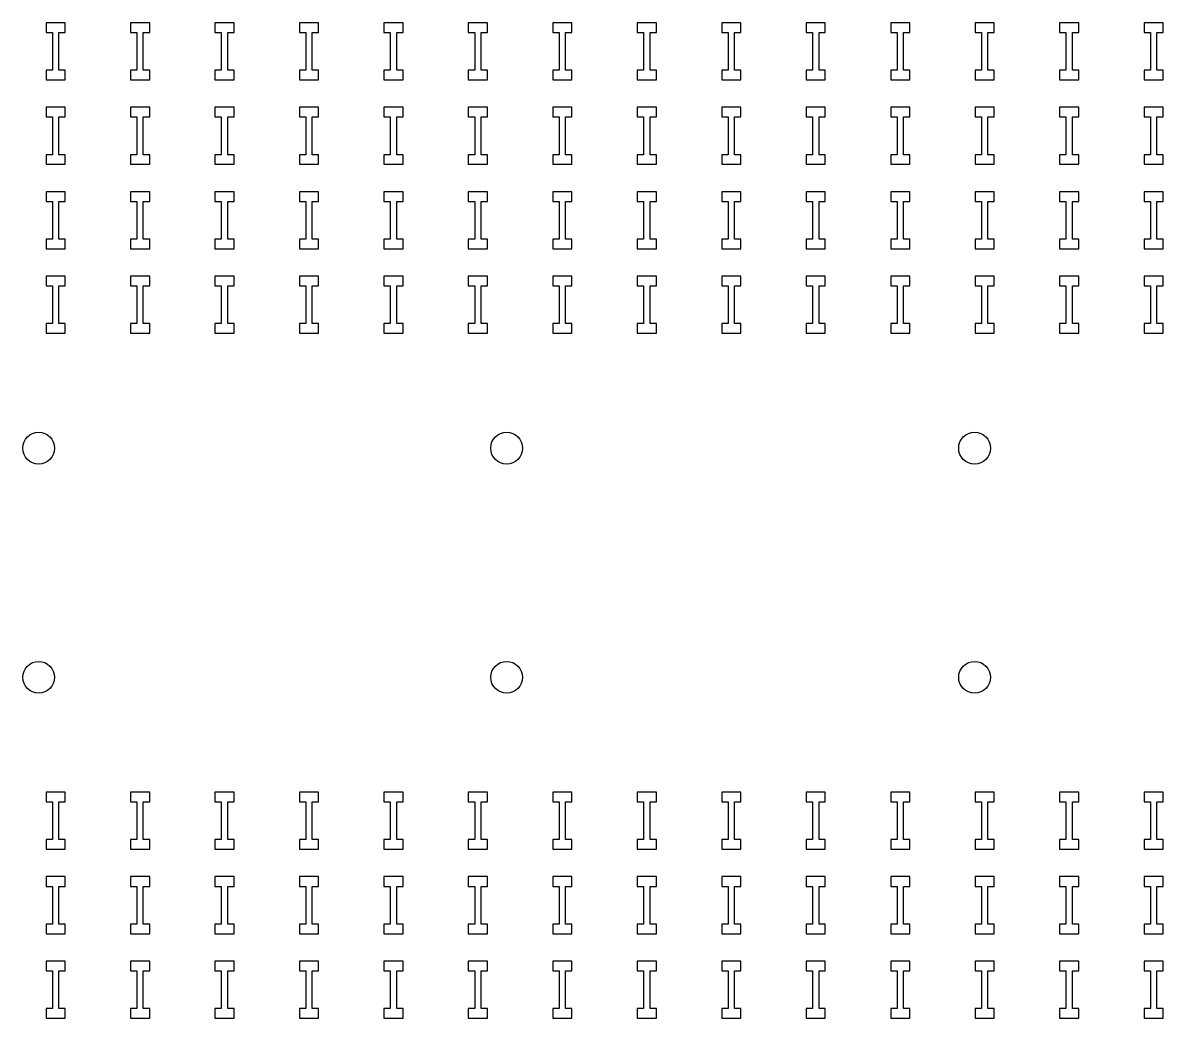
# Model space of a CAD drawing. Header units: inches. Extents: x 0 to 94.5, y 0 to 82.7.
# Drawn here: x 23.97 to 35.24, y 41.37 to 51.2 of the extents above; entities that cross this region are included whole.
import ezdxf

# ---------------------------------------------------------------- set-up
doc = ezdxf.new("R2010")
doc.units = ezdxf.units.IN

msp = doc.modelspace()

# ---------------------------------------------------------------- linework, layer by layer
for p, q in [((24.384, 51.204), (24.195, 51.204)), ((24.195, 51.204), (24.195, 51.108)), ((24.384, 51.108), (24.384, 51.204)), ((25.219, 51.204), (25.03, 51.204)), ((25.03, 51.204), (25.03, 51.108)), ((25.219, 51.108), (25.219, 51.204)), ((26.053, 51.204), (25.864, 51.204)), ((25.864, 51.204), (25.864, 51.108)), ((26.053, 51.108), (26.053, 51.204)), ((26.888, 51.204), (26.699, 51.204)), ((26.699, 51.204), (26.699, 51.108)), ((26.888, 51.108), (26.888, 51.204)), ((27.723, 51.204), (27.534, 51.204)), ((27.534, 51.204), (27.534, 51.108)), ((27.723, 51.108), (27.723, 51.204)), ((28.557, 51.204), (28.368, 51.204)), ((28.368, 51.204), (28.368, 51.108)), ((28.557, 51.108), (28.557, 51.204)), ((29.392, 51.204), (29.203, 51.204)), ((29.203, 51.204), (29.203, 51.108)), ((29.392, 51.108), (29.392, 51.204)), ((30.227, 51.204), (30.038, 51.204)), ((30.038, 51.204), (30.038, 51.108)), ((30.227, 51.108), (30.227, 51.204)), ((31.062, 51.204), (30.873, 51.204)), ((30.873, 51.204), (30.873, 51.108)), ((31.062, 51.108), (31.062, 51.204)), ((31.896, 51.204), (31.707, 51.204)), ((31.707, 51.204), (31.707, 51.108)), ((31.896, 51.108), (31.896, 51.204)), ((32.731, 51.204), (32.542, 51.204)), ((32.542, 51.204), (32.542, 51.108)), ((32.731, 51.108), (32.731, 51.204)), ((33.566, 51.204), (33.377, 51.204)), ((33.377, 51.204), (33.377, 51.108)), ((33.566, 51.108), (33.566, 51.204)), ((34.4, 51.204), (34.211, 51.204)), ((34.211, 51.204), (34.211, 51.108)), ((34.4, 51.108), (34.4, 51.204)), ((35.235, 51.204), (35.046, 51.204)), ((35.046, 51.204), (35.046, 51.108)), ((35.235, 51.108), (35.235, 51.204)), ((24.195, 51.108), (24.257, 51.108)), ((24.257, 51.108), (24.257, 50.735)), ((24.321, 51.108), (24.384, 51.108)), ((24.321, 50.735), (24.321, 51.108)), ((25.03, 51.108), (25.092, 51.108)), ((25.092, 51.108), (25.092, 50.735)), ((25.156, 51.108), (25.219, 51.108)), ((25.156, 50.735), (25.156, 51.108)), ((25.864, 51.108), (25.927, 51.108)), ((25.927, 51.108), (25.927, 50.735)), ((25.991, 51.108), (26.053, 51.108)), ((25.991, 50.735), (25.991, 51.108)), ((26.699, 51.108), (26.762, 51.108)), ((26.762, 51.108), (26.762, 50.735)), ((26.826, 51.108), (26.888, 51.108)), ((26.826, 50.735), (26.826, 51.108)), ((27.534, 51.108), (27.596, 51.108)), ((27.596, 51.108), (27.596, 50.735)), ((27.66, 51.108), (27.723, 51.108)), ((27.66, 50.735), (27.66, 51.108)), ((28.368, 51.108), (28.431, 51.108)), ((28.431, 51.108), (28.431, 50.735)), ((28.495, 51.108), (28.557, 51.108)), ((28.495, 50.735), (28.495, 51.108)), ((29.203, 51.108), (29.266, 51.108)), ((29.266, 51.108), (29.266, 50.735)), ((29.33, 51.108), (29.392, 51.108)), ((29.33, 50.735), (29.33, 51.108)), ((30.038, 51.108), (30.1, 51.108)), ((30.1, 51.108), (30.1, 50.735)), ((30.164, 51.108), (30.227, 51.108)), ((30.164, 50.735), (30.164, 51.108)), ((30.873, 51.108), (30.935, 51.108)), ((30.935, 51.108), (30.935, 50.735)), ((30.999, 51.108), (31.062, 51.108)), ((30.999, 50.735), (30.999, 51.108)), ((31.707, 51.108), (31.77, 51.108)), ((31.77, 51.108), (31.77, 50.735)), ((31.834, 51.108), (31.896, 51.108)), ((31.834, 50.735), (31.834, 51.108)), ((32.542, 51.108), (32.605, 51.108)), ((32.605, 51.108), (32.605, 50.735)), ((32.669, 51.108), (32.731, 51.108)), ((32.669, 50.735), (32.669, 51.108)), ((33.377, 51.108), (33.439, 51.108)), ((33.439, 51.108), (33.439, 50.735)), ((33.503, 51.108), (33.566, 51.108)), ((33.503, 50.735), (33.503, 51.108)), ((34.211, 51.108), (34.274, 51.108)), ((34.274, 51.108), (34.274, 50.735)), ((34.338, 51.108), (34.4, 51.108)), ((34.338, 50.735), (34.338, 51.108)), ((35.046, 51.108), (35.109, 51.108)), ((35.109, 51.108), (35.109, 50.735)), ((35.173, 51.108), (35.235, 51.108)), ((35.173, 50.735), (35.173, 51.108)), ((24.257, 50.735), (24.195, 50.735)), ((24.195, 50.735), (24.195, 50.64)), ((24.384, 50.735), (24.321, 50.735)), ((24.384, 50.64), (24.384, 50.735)), ((25.092, 50.735), (25.03, 50.735)), ((25.03, 50.735), (25.03, 50.64)), ((25.219, 50.735), (25.156, 50.735)), ((25.219, 50.64), (25.219, 50.735)), ((25.927, 50.735), (25.864, 50.735)), ((25.864, 50.735), (25.864, 50.64)), ((26.053, 50.735), (25.991, 50.735)), ((26.053, 50.64), (26.053, 50.735)), ((26.762, 50.735), (26.699, 50.735)), ((26.699, 50.735), (26.699, 50.64)), ((26.888, 50.735), (26.826, 50.735)), ((26.888, 50.64), (26.888, 50.735)), ((27.596, 50.735), (27.534, 50.735)), ((27.534, 50.735), (27.534, 50.64)), ((27.723, 50.735), (27.66, 50.735)), ((27.723, 50.64), (27.723, 50.735)), ((28.431, 50.735), (28.368, 50.735)), ((28.368, 50.735), (28.368, 50.64)), ((28.557, 50.735), (28.495, 50.735)), ((28.557, 50.64), (28.557, 50.735)), ((29.266, 50.735), (29.203, 50.735)), ((29.203, 50.735), (29.203, 50.64)), ((29.392, 50.735), (29.33, 50.735)), ((29.392, 50.64), (29.392, 50.735)), ((30.1, 50.735), (30.038, 50.735)), ((30.038, 50.735), (30.038, 50.64)), ((30.227, 50.735), (30.164, 50.735)), ((30.227, 50.64), (30.227, 50.735)), ((30.935, 50.735), (30.873, 50.735)), ((30.873, 50.735), (30.873, 50.64)), ((31.062, 50.735), (30.999, 50.735)), ((31.062, 50.64), (31.062, 50.735)), ((31.77, 50.735), (31.707, 50.735)), ((31.707, 50.735), (31.707, 50.64)), ((31.896, 50.735), (31.834, 50.735)), ((31.896, 50.64), (31.896, 50.735)), ((32.605, 50.735), (32.542, 50.735)), ((32.542, 50.735), (32.542, 50.64)), ((32.731, 50.735), (32.669, 50.735)), ((32.731, 50.64), (32.731, 50.735)), ((33.439, 50.735), (33.377, 50.735)), ((33.377, 50.735), (33.377, 50.64)), ((33.566, 50.735), (33.503, 50.735)), ((33.566, 50.64), (33.566, 50.735)), ((34.274, 50.735), (34.211, 50.735)), ((34.211, 50.735), (34.211, 50.64)), ((34.4, 50.735), (34.338, 50.735)), ((34.4, 50.64), (34.4, 50.735)), ((35.109, 50.735), (35.046, 50.735)), ((35.046, 50.735), (35.046, 50.64)), ((35.235, 50.735), (35.173, 50.735)), ((35.235, 50.64), (35.235, 50.735)), ((24.195, 50.64), (24.384, 50.64)), ((25.03, 50.64), (25.219, 50.64)), ((25.864, 50.64), (26.053, 50.64)), ((26.699, 50.64), (26.888, 50.64)), ((27.534, 50.64), (27.723, 50.64)), ((28.368, 50.64), (28.557, 50.64)), ((29.203, 50.64), (29.392, 50.64)), ((30.038, 50.64), (30.227, 50.64)), ((30.873, 50.64), (31.062, 50.64)), ((31.707, 50.64), (31.896, 50.64)), ((32.542, 50.64), (32.731, 50.64)), ((33.377, 50.64), (33.566, 50.64)), ((34.211, 50.64), (34.4, 50.64)), ((35.046, 50.64), (35.235, 50.64)), ((24.384, 50.369), (24.195, 50.369)), ((24.195, 50.369), (24.195, 50.274)), ((24.195, 50.274), (24.257, 50.274)), ((24.257, 50.274), (24.257, 49.9)), ((24.321, 50.274), (24.384, 50.274)), ((24.321, 49.9), (24.321, 50.274)), ((24.384, 50.274), (24.384, 50.369)), ((25.219, 50.369), (25.03, 50.369)), ((25.03, 50.369), (25.03, 50.274)), ((25.03, 50.274), (25.092, 50.274)), ((25.092, 50.274), (25.092, 49.9)), ((25.156, 50.274), (25.219, 50.274)), ((25.156, 49.9), (25.156, 50.274)), ((25.219, 50.274), (25.219, 50.369)), ((26.053, 50.369), (25.864, 50.369)), ((25.864, 50.369), (25.864, 50.274)), ((25.864, 50.274), (25.927, 50.274)), ((25.927, 50.274), (25.927, 49.9)), ((25.991, 50.274), (26.053, 50.274)), ((25.991, 49.9), (25.991, 50.274)), ((26.053, 50.274), (26.053, 50.369)), ((26.888, 50.369), (26.699, 50.369)), ((26.699, 50.369), (26.699, 50.274)), ((26.699, 50.274), (26.762, 50.274)), ((26.762, 50.274), (26.762, 49.9)), ((26.826, 50.274), (26.888, 50.274)), ((26.826, 49.9), (26.826, 50.274)), ((26.888, 50.274), (26.888, 50.369)), ((27.723, 50.369), (27.534, 50.369)), ((27.534, 50.369), (27.534, 50.274)), ((27.534, 50.274), (27.596, 50.274)), ((27.596, 50.274), (27.596, 49.9)), ((27.66, 50.274), (27.723, 50.274)), ((27.66, 49.9), (27.66, 50.274)), ((27.723, 50.274), (27.723, 50.369)), ((28.557, 50.369), (28.368, 50.369)), ((28.368, 50.369), (28.368, 50.274)), ((28.368, 50.274), (28.431, 50.274)), ((28.431, 50.274), (28.431, 49.9)), ((28.495, 50.274), (28.557, 50.274)), ((28.495, 49.9), (28.495, 50.274)), ((28.557, 50.274), (28.557, 50.369)), ((29.392, 50.369), (29.203, 50.369)), ((29.203, 50.369), (29.203, 50.274)), ((29.203, 50.274), (29.266, 50.274)), ((29.266, 50.274), (29.266, 49.9)), ((29.33, 50.274), (29.392, 50.274)), ((29.33, 49.9), (29.33, 50.274)), ((29.392, 50.274), (29.392, 50.369)), ((30.227, 50.369), (30.038, 50.369)), ((30.038, 50.369), (30.038, 50.274)), ((30.038, 50.274), (30.1, 50.274)), ((30.1, 50.274), (30.1, 49.9)), ((30.164, 50.274), (30.227, 50.274)), ((30.164, 49.9), (30.164, 50.274)), ((30.227, 50.274), (30.227, 50.369)), ((31.062, 50.369), (30.873, 50.369)), ((30.873, 50.369), (30.873, 50.274)), ((30.873, 50.274), (30.935, 50.274)), ((30.935, 50.274), (30.935, 49.9)), ((30.999, 50.274), (31.062, 50.274)), ((30.999, 49.9), (30.999, 50.274)), ((31.062, 50.274), (31.062, 50.369)), ((31.896, 50.369), (31.707, 50.369)), ((31.707, 50.369), (31.707, 50.274)), ((31.707, 50.274), (31.77, 50.274)), ((31.77, 50.274), (31.77, 49.9)), ((31.834, 50.274), (31.896, 50.274)), ((31.834, 49.9), (31.834, 50.274)), ((31.896, 50.274), (31.896, 50.369)), ((32.731, 50.369), (32.542, 50.369)), ((32.542, 50.369), (32.542, 50.274)), ((32.542, 50.274), (32.605, 50.274)), ((32.605, 50.274), (32.605, 49.9)), ((32.669, 50.274), (32.731, 50.274)), ((32.669, 49.9), (32.669, 50.274)), ((32.731, 50.274), (32.731, 50.369)), ((33.566, 50.369), (33.377, 50.369)), ((33.377, 50.369), (33.377, 50.274)), ((33.377, 50.274), (33.439, 50.274)), ((33.439, 50.274), (33.439, 49.9)), ((33.503, 50.274), (33.566, 50.274)), ((33.503, 49.9), (33.503, 50.274)), ((33.566, 50.274), (33.566, 50.369)), ((34.4, 50.369), (34.211, 50.369)), ((34.211, 50.369), (34.211, 50.274)), ((34.211, 50.274), (34.274, 50.274)), ((34.274, 50.274), (34.274, 49.9)), ((34.338, 50.274), (34.4, 50.274)), ((34.338, 49.9), (34.338, 50.274)), ((34.4, 50.274), (34.4, 50.369)), ((35.235, 50.369), (35.046, 50.369)), ((35.046, 50.369), (35.046, 50.274)), ((35.046, 50.274), (35.109, 50.274)), ((35.109, 50.274), (35.109, 49.9)), ((35.173, 50.274), (35.235, 50.274)), ((35.173, 49.9), (35.173, 50.274)), ((35.235, 50.274), (35.235, 50.369)), ((24.257, 49.9), (24.195, 49.9)), ((24.195, 49.9), (24.195, 49.805)), ((24.384, 49.9), (24.321, 49.9)), ((24.384, 49.805), (24.384, 49.9)), ((25.092, 49.9), (25.03, 49.9)), ((25.03, 49.9), (25.03, 49.805)), ((25.219, 49.9), (25.156, 49.9)), ((25.219, 49.805), (25.219, 49.9)), ((25.927, 49.9), (25.864, 49.9)), ((25.864, 49.9), (25.864, 49.805)), ((26.053, 49.9), (25.991, 49.9)), ((26.053, 49.805), (26.053, 49.9)), ((26.762, 49.9), (26.699, 49.9)), ((26.699, 49.9), (26.699, 49.805)), ((26.888, 49.9), (26.826, 49.9)), ((26.888, 49.805), (26.888, 49.9)), ((27.596, 49.9), (27.534, 49.9)), ((27.534, 49.9), (27.534, 49.805)), ((27.723, 49.9), (27.66, 49.9)), ((27.723, 49.805), (27.723, 49.9)), ((28.431, 49.9), (28.368, 49.9)), ((28.368, 49.9), (28.368, 49.805)), ((28.557, 49.9), (28.495, 49.9)), ((28.557, 49.805), (28.557, 49.9)), ((29.266, 49.9), (29.203, 49.9)), ((29.203, 49.9), (29.203, 49.805)), ((29.392, 49.9), (29.33, 49.9)), ((29.392, 49.805), (29.392, 49.9)), ((30.1, 49.9), (30.038, 49.9)), ((30.038, 49.9), (30.038, 49.805)), ((30.227, 49.9), (30.164, 49.9)), ((30.227, 49.805), (30.227, 49.9)), ((30.935, 49.9), (30.873, 49.9)), ((30.873, 49.9), (30.873, 49.805)), ((31.062, 49.9), (30.999, 49.9)), ((31.062, 49.805), (31.062, 49.9)), ((31.77, 49.9), (31.707, 49.9)), ((31.707, 49.9), (31.707, 49.805)), ((31.896, 49.9), (31.834, 49.9)), ((31.896, 49.805), (31.896, 49.9)), ((32.605, 49.9), (32.542, 49.9)), ((32.542, 49.9), (32.542, 49.805)), ((32.731, 49.9), (32.669, 49.9)), ((32.731, 49.805), (32.731, 49.9)), ((33.439, 49.9), (33.377, 49.9)), ((33.377, 49.9), (33.377, 49.805)), ((33.566, 49.9), (33.503, 49.9)), ((33.566, 49.805), (33.566, 49.9)), ((34.274, 49.9), (34.211, 49.9)), ((34.211, 49.9), (34.211, 49.805)), ((34.4, 49.9), (34.338, 49.9)), ((34.4, 49.805), (34.4, 49.9)), ((35.109, 49.9), (35.046, 49.9)), ((35.046, 49.9), (35.046, 49.805)), ((35.235, 49.9), (35.173, 49.9)), ((35.235, 49.805), (35.235, 49.9)), ((24.195, 49.805), (24.384, 49.805)), ((25.03, 49.805), (25.219, 49.805)), ((25.864, 49.805), (26.053, 49.805)), ((26.699, 49.805), (26.888, 49.805)), ((27.534, 49.805), (27.723, 49.805)), ((28.368, 49.805), (28.557, 49.805)), ((29.203, 49.805), (29.392, 49.805)), ((30.038, 49.805), (30.227, 49.805)), ((30.873, 49.805), (31.062, 49.805)), ((31.707, 49.805), (31.896, 49.805)), ((32.542, 49.805), (32.731, 49.805)), ((33.377, 49.805), (33.566, 49.805)), ((34.211, 49.805), (34.4, 49.805)), ((35.046, 49.805), (35.235, 49.805)), ((24.384, 49.534), (24.195, 49.534)), ((24.195, 49.534), (24.195, 49.439)), ((24.384, 49.439), (24.384, 49.534)), ((25.219, 49.534), (25.03, 49.534)), ((25.03, 49.534), (25.03, 49.439)), ((25.219, 49.439), (25.219, 49.534)), ((26.053, 49.534), (25.864, 49.534)), ((25.864, 49.534), (25.864, 49.439)), ((26.053, 49.439), (26.053, 49.534)), ((26.888, 49.534), (26.699, 49.534)), ((26.699, 49.534), (26.699, 49.439)), ((26.888, 49.439), (26.888, 49.534)), ((27.723, 49.534), (27.534, 49.534)), ((27.534, 49.534), (27.534, 49.439)), ((27.723, 49.439), (27.723, 49.534)), ((28.557, 49.534), (28.368, 49.534)), ((28.368, 49.534), (28.368, 49.439)), ((28.557, 49.439), (28.557, 49.534)), ((29.392, 49.534), (29.203, 49.534)), ((29.203, 49.534), (29.203, 49.439)), ((29.392, 49.439), (29.392, 49.534)), ((30.227, 49.534), (30.038, 49.534)), ((30.038, 49.534), (30.038, 49.439)), ((30.227, 49.439), (30.227, 49.534)), ((31.062, 49.534), (30.873, 49.534)), ((30.873, 49.534), (30.873, 49.439)), ((31.062, 49.439), (31.062, 49.534)), ((31.896, 49.534), (31.707, 49.534)), ((31.707, 49.534), (31.707, 49.439)), ((31.896, 49.439), (31.896, 49.534)), ((32.731, 49.534), (32.542, 49.534)), ((32.542, 49.534), (32.542, 49.439)), ((32.731, 49.439), (32.731, 49.534)), ((33.566, 49.534), (33.377, 49.534)), ((33.377, 49.534), (33.377, 49.439)), ((33.566, 49.439), (33.566, 49.534)), ((34.4, 49.534), (34.211, 49.534)), ((34.211, 49.534), (34.211, 49.439)), ((34.4, 49.439), (34.4, 49.534)), ((35.235, 49.534), (35.046, 49.534)), ((35.046, 49.534), (35.046, 49.439)), ((35.235, 49.439), (35.235, 49.534)), ((24.195, 49.439), (24.257, 49.439)), ((24.257, 49.439), (24.257, 49.065)), ((24.321, 49.439), (24.384, 49.439)), ((24.321, 49.065), (24.321, 49.439)), ((25.03, 49.439), (25.092, 49.439)), ((25.092, 49.439), (25.092, 49.065)), ((25.156, 49.439), (25.219, 49.439)), ((25.156, 49.065), (25.156, 49.439)), ((25.864, 49.439), (25.927, 49.439)), ((25.927, 49.439), (25.927, 49.065)), ((25.991, 49.439), (26.053, 49.439)), ((25.991, 49.065), (25.991, 49.439)), ((26.699, 49.439), (26.762, 49.439)), ((26.762, 49.439), (26.762, 49.065)), ((26.826, 49.439), (26.888, 49.439)), ((26.826, 49.065), (26.826, 49.439)), ((27.534, 49.439), (27.596, 49.439)), ((27.596, 49.439), (27.596, 49.065)), ((27.66, 49.439), (27.723, 49.439)), ((27.66, 49.065), (27.66, 49.439)), ((28.368, 49.439), (28.431, 49.439)), ((28.431, 49.439), (28.431, 49.065)), ((28.495, 49.439), (28.557, 49.439)), ((28.495, 49.065), (28.495, 49.439)), ((29.203, 49.439), (29.266, 49.439)), ((29.266, 49.439), (29.266, 49.065)), ((29.33, 49.439), (29.392, 49.439)), ((29.33, 49.065), (29.33, 49.439)), ((30.038, 49.439), (30.1, 49.439)), ((30.1, 49.439), (30.1, 49.065)), ((30.164, 49.439), (30.227, 49.439)), ((30.164, 49.065), (30.164, 49.439)), ((30.873, 49.439), (30.935, 49.439)), ((30.935, 49.439), (30.935, 49.065)), ((30.999, 49.439), (31.062, 49.439)), ((30.999, 49.065), (30.999, 49.439)), ((31.707, 49.439), (31.77, 49.439)), ((31.77, 49.439), (31.77, 49.065)), ((31.834, 49.439), (31.896, 49.439)), ((31.834, 49.065), (31.834, 49.439)), ((32.542, 49.439), (32.605, 49.439)), ((32.605, 49.439), (32.605, 49.065)), ((32.669, 49.439), (32.731, 49.439)), ((32.669, 49.065), (32.669, 49.439)), ((33.377, 49.439), (33.439, 49.439)), ((33.439, 49.439), (33.439, 49.065)), ((33.503, 49.439), (33.566, 49.439)), ((33.503, 49.065), (33.503, 49.439)), ((34.211, 49.439), (34.274, 49.439)), ((34.274, 49.439), (34.274, 49.065)), ((34.338, 49.439), (34.4, 49.439)), ((34.338, 49.065), (34.338, 49.439)), ((35.046, 49.439), (35.109, 49.439)), ((35.109, 49.439), (35.109, 49.065)), ((35.173, 49.439), (35.235, 49.439)), ((35.173, 49.065), (35.173, 49.439)), ((24.257, 49.065), (24.195, 49.065)), ((24.195, 49.065), (24.195, 48.97)), ((24.384, 49.065), (24.321, 49.065)), ((24.384, 48.97), (24.384, 49.065)), ((25.092, 49.065), (25.03, 49.065)), ((25.03, 49.065), (25.03, 48.97)), ((25.219, 49.065), (25.156, 49.065)), ((25.219, 48.97), (25.219, 49.065)), ((25.927, 49.065), (25.864, 49.065)), ((25.864, 49.065), (25.864, 48.97)), ((26.053, 49.065), (25.991, 49.065)), ((26.053, 48.97), (26.053, 49.065)), ((26.762, 49.065), (26.699, 49.065)), ((26.699, 49.065), (26.699, 48.97)), ((26.888, 49.065), (26.826, 49.065)), ((26.888, 48.97), (26.888, 49.065)), ((27.596, 49.065), (27.534, 49.065)), ((27.534, 49.065), (27.534, 48.97)), ((27.723, 49.065), (27.66, 49.065)), ((27.723, 48.97), (27.723, 49.065)), ((28.431, 49.065), (28.368, 49.065)), ((28.368, 49.065), (28.368, 48.97)), ((28.557, 49.065), (28.495, 49.065)), ((28.557, 48.97), (28.557, 49.065)), ((29.266, 49.065), (29.203, 49.065)), ((29.203, 49.065), (29.203, 48.97)), ((29.392, 49.065), (29.33, 49.065)), ((29.392, 48.97), (29.392, 49.065)), ((30.1, 49.065), (30.038, 49.065)), ((30.038, 49.065), (30.038, 48.97)), ((30.227, 49.065), (30.164, 49.065)), ((30.227, 48.97), (30.227, 49.065)), ((30.935, 49.065), (30.873, 49.065)), ((30.873, 49.065), (30.873, 48.97)), ((31.062, 49.065), (30.999, 49.065)), ((31.062, 48.97), (31.062, 49.065)), ((31.77, 49.065), (31.707, 49.065)), ((31.707, 49.065), (31.707, 48.97)), ((31.896, 49.065), (31.834, 49.065)), ((31.896, 48.97), (31.896, 49.065)), ((32.605, 49.065), (32.542, 49.065)), ((32.542, 49.065), (32.542, 48.97)), ((32.731, 49.065), (32.669, 49.065)), ((32.731, 48.97), (32.731, 49.065)), ((33.439, 49.065), (33.377, 49.065)), ((33.377, 49.065), (33.377, 48.97)), ((33.566, 49.065), (33.503, 49.065)), ((33.566, 48.97), (33.566, 49.065)), ((34.274, 49.065), (34.211, 49.065)), ((34.211, 49.065), (34.211, 48.97)), ((34.4, 49.065), (34.338, 49.065)), ((34.4, 48.97), (34.4, 49.065)), ((35.109, 49.065), (35.046, 49.065)), ((35.046, 49.065), (35.046, 48.97)), ((35.235, 49.065), (35.173, 49.065)), ((35.235, 48.97), (35.235, 49.065)), ((24.195, 48.97), (24.384, 48.97)), ((25.03, 48.97), (25.219, 48.97)), ((25.864, 48.97), (26.053, 48.97)), ((26.699, 48.97), (26.888, 48.97)), ((27.534, 48.97), (27.723, 48.97)), ((28.368, 48.97), (28.557, 48.97)), ((29.203, 48.97), (29.392, 48.97)), ((30.038, 48.97), (30.227, 48.97)), ((30.873, 48.97), (31.062, 48.97)), ((31.707, 48.97), (31.896, 48.97)), ((32.542, 48.97), (32.731, 48.97)), ((33.377, 48.97), (33.566, 48.97)), ((34.211, 48.97), (34.4, 48.97)), ((35.046, 48.97), (35.235, 48.97)), ((24.384, 48.699), (24.195, 48.699)), ((24.195, 48.699), (24.195, 48.604)), ((24.384, 48.604), (24.384, 48.699)), ((25.219, 48.699), (25.03, 48.699)), ((25.03, 48.699), (25.03, 48.604)), ((25.219, 48.604), (25.219, 48.699)), ((26.053, 48.699), (25.864, 48.699)), ((25.864, 48.699), (25.864, 48.604)), ((26.053, 48.604), (26.053, 48.699)), ((26.888, 48.699), (26.699, 48.699)), ((26.699, 48.699), (26.699, 48.604)), ((26.888, 48.604), (26.888, 48.699)), ((27.723, 48.699), (27.534, 48.699)), ((27.534, 48.699), (27.534, 48.604)), ((27.723, 48.604), (27.723, 48.699)), ((28.557, 48.699), (28.368, 48.699)), ((28.368, 48.699), (28.368, 48.604)), ((28.557, 48.604), (28.557, 48.699)), ((29.392, 48.699), (29.203, 48.699)), ((29.203, 48.699), (29.203, 48.604)), ((29.392, 48.604), (29.392, 48.699)), ((30.227, 48.699), (30.038, 48.699)), ((30.038, 48.699), (30.038, 48.604)), ((30.227, 48.604), (30.227, 48.699)), ((31.062, 48.699), (30.873, 48.699)), ((30.873, 48.699), (30.873, 48.604)), ((31.062, 48.604), (31.062, 48.699)), ((31.896, 48.699), (31.707, 48.699)), ((31.707, 48.699), (31.707, 48.604)), ((31.896, 48.604), (31.896, 48.699)), ((32.731, 48.699), (32.542, 48.699)), ((32.542, 48.699), (32.542, 48.604)), ((32.731, 48.604), (32.731, 48.699)), ((33.566, 48.699), (33.377, 48.699)), ((33.377, 48.699), (33.377, 48.604)), ((33.566, 48.604), (33.566, 48.699)), ((34.4, 48.699), (34.211, 48.699)), ((34.211, 48.699), (34.211, 48.604)), ((34.4, 48.604), (34.4, 48.699)), ((35.235, 48.699), (35.046, 48.699)), ((35.046, 48.699), (35.046, 48.604)), ((35.235, 48.604), (35.235, 48.699)), ((24.195, 48.604), (24.257, 48.604)), ((24.257, 48.604), (24.257, 48.231)), ((24.321, 48.604), (24.384, 48.604)), ((24.321, 48.231), (24.321, 48.604)), ((25.03, 48.604), (25.092, 48.604)), ((25.092, 48.604), (25.092, 48.231)), ((25.156, 48.604), (25.219, 48.604)), ((25.156, 48.231), (25.156, 48.604)), ((25.864, 48.604), (25.927, 48.604)), ((25.927, 48.604), (25.927, 48.231)), ((25.991, 48.604), (26.053, 48.604)), ((25.991, 48.231), (25.991, 48.604)), ((26.699, 48.604), (26.762, 48.604)), ((26.762, 48.604), (26.762, 48.231)), ((26.826, 48.604), (26.888, 48.604)), ((26.826, 48.231), (26.826, 48.604)), ((27.534, 48.604), (27.596, 48.604)), ((27.596, 48.604), (27.596, 48.231)), ((27.66, 48.604), (27.723, 48.604)), ((27.66, 48.231), (27.66, 48.604)), ((28.368, 48.604), (28.431, 48.604)), ((28.431, 48.604), (28.431, 48.231)), ((28.495, 48.604), (28.557, 48.604)), ((28.495, 48.231), (28.495, 48.604)), ((29.203, 48.604), (29.266, 48.604)), ((29.266, 48.604), (29.266, 48.231)), ((29.33, 48.604), (29.392, 48.604)), ((29.33, 48.231), (29.33, 48.604)), ((30.038, 48.604), (30.1, 48.604)), ((30.1, 48.604), (30.1, 48.231)), ((30.164, 48.604), (30.227, 48.604)), ((30.164, 48.231), (30.164, 48.604)), ((30.873, 48.604), (30.935, 48.604)), ((30.935, 48.604), (30.935, 48.231)), ((30.999, 48.604), (31.062, 48.604)), ((30.999, 48.231), (30.999, 48.604)), ((31.707, 48.604), (31.77, 48.604)), ((31.77, 48.604), (31.77, 48.231)), ((31.834, 48.604), (31.896, 48.604)), ((31.834, 48.231), (31.834, 48.604)), ((32.542, 48.604), (32.605, 48.604)), ((32.605, 48.604), (32.605, 48.231)), ((32.669, 48.604), (32.731, 48.604)), ((32.669, 48.231), (32.669, 48.604)), ((33.377, 48.604), (33.439, 48.604)), ((33.439, 48.604), (33.439, 48.231)), ((33.503, 48.604), (33.566, 48.604)), ((33.503, 48.231), (33.503, 48.604)), ((34.211, 48.604), (34.274, 48.604)), ((34.274, 48.604), (34.274, 48.231)), ((34.338, 48.604), (34.4, 48.604)), ((34.338, 48.231), (34.338, 48.604)), ((35.046, 48.604), (35.109, 48.604)), ((35.109, 48.604), (35.109, 48.231)), ((35.173, 48.604), (35.235, 48.604)), ((35.173, 48.231), (35.173, 48.604)), ((24.257, 48.231), (24.195, 48.231)), ((24.195, 48.231), (24.195, 48.135)), ((24.195, 48.135), (24.384, 48.135)), ((24.384, 48.231), (24.321, 48.231)), ((24.384, 48.135), (24.384, 48.231)), ((25.092, 48.231), (25.03, 48.231)), ((25.03, 48.231), (25.03, 48.135)), ((25.03, 48.135), (25.219, 48.135)), ((25.219, 48.231), (25.156, 48.231)), ((25.219, 48.135), (25.219, 48.231)), ((25.927, 48.231), (25.864, 48.231)), ((25.864, 48.231), (25.864, 48.135)), ((25.864, 48.135), (26.053, 48.135)), ((26.053, 48.231), (25.991, 48.231)), ((26.053, 48.135), (26.053, 48.231)), ((26.762, 48.231), (26.699, 48.231)), ((26.699, 48.231), (26.699, 48.135)), ((26.699, 48.135), (26.888, 48.135)), ((26.888, 48.231), (26.826, 48.231)), ((26.888, 48.135), (26.888, 48.231)), ((27.596, 48.231), (27.534, 48.231)), ((27.534, 48.231), (27.534, 48.135)), ((27.534, 48.135), (27.723, 48.135)), ((27.723, 48.231), (27.66, 48.231)), ((27.723, 48.135), (27.723, 48.231)), ((28.431, 48.231), (28.368, 48.231)), ((28.368, 48.231), (28.368, 48.135)), ((28.368, 48.135), (28.557, 48.135)), ((28.557, 48.231), (28.495, 48.231)), ((28.557, 48.135), (28.557, 48.231)), ((29.266, 48.231), (29.203, 48.231)), ((29.203, 48.231), (29.203, 48.135)), ((29.203, 48.135), (29.392, 48.135)), ((29.392, 48.231), (29.33, 48.231)), ((29.392, 48.135), (29.392, 48.231)), ((30.1, 48.231), (30.038, 48.231)), ((30.038, 48.231), (30.038, 48.135)), ((30.038, 48.135), (30.227, 48.135)), ((30.227, 48.231), (30.164, 48.231)), ((30.227, 48.135), (30.227, 48.231)), ((30.935, 48.231), (30.873, 48.231)), ((30.873, 48.231), (30.873, 48.135)), ((30.873, 48.135), (31.062, 48.135)), ((31.062, 48.231), (30.999, 48.231)), ((31.062, 48.135), (31.062, 48.231)), ((31.77, 48.231), (31.707, 48.231)), ((31.707, 48.231), (31.707, 48.135)), ((31.707, 48.135), (31.896, 48.135)), ((31.896, 48.231), (31.834, 48.231)), ((31.896, 48.135), (31.896, 48.231)), ((32.605, 48.231), (32.542, 48.231)), ((32.542, 48.231), (32.542, 48.135)), ((32.542, 48.135), (32.731, 48.135)), ((32.731, 48.231), (32.669, 48.231)), ((32.731, 48.135), (32.731, 48.231)), ((33.439, 48.231), (33.377, 48.231)), ((33.377, 48.231), (33.377, 48.135)), ((33.377, 48.135), (33.566, 48.135)), ((33.566, 48.231), (33.503, 48.231)), ((33.566, 48.135), (33.566, 48.231)), ((34.274, 48.231), (34.211, 48.231)), ((34.211, 48.231), (34.211, 48.135)), ((34.211, 48.135), (34.4, 48.135)), ((34.4, 48.231), (34.338, 48.231)), ((34.4, 48.135), (34.4, 48.231)), ((35.109, 48.231), (35.046, 48.231)), ((35.046, 48.231), (35.046, 48.135)), ((35.046, 48.135), (35.235, 48.135)), ((35.235, 48.231), (35.173, 48.231)), ((35.235, 48.135), (35.235, 48.231)), ((24.384, 43.6), (24.195, 43.6)), ((24.195, 43.6), (24.195, 43.505)), ((24.195, 43.505), (24.257, 43.505)), ((24.257, 43.505), (24.257, 43.132)), ((24.321, 43.505), (24.384, 43.505)), ((24.321, 43.132), (24.321, 43.505)), ((24.384, 43.505), (24.384, 43.6)), ((25.219, 43.6), (25.03, 43.6)), ((25.03, 43.6), (25.03, 43.505)), ((25.03, 43.505), (25.092, 43.505)), ((25.092, 43.505), (25.092, 43.132)), ((25.156, 43.505), (25.219, 43.505)), ((25.156, 43.132), (25.156, 43.505)), ((25.219, 43.505), (25.219, 43.6)), ((26.053, 43.6), (25.864, 43.6)), ((25.864, 43.6), (25.864, 43.505)), ((25.864, 43.505), (25.927, 43.505)), ((25.927, 43.505), (25.927, 43.132)), ((25.991, 43.505), (26.053, 43.505)), ((25.991, 43.132), (25.991, 43.505)), ((26.053, 43.505), (26.053, 43.6)), ((26.888, 43.6), (26.699, 43.6)), ((26.699, 43.6), (26.699, 43.505)), ((26.699, 43.505), (26.762, 43.505)), ((26.762, 43.505), (26.762, 43.132)), ((26.826, 43.505), (26.888, 43.505)), ((26.826, 43.132), (26.826, 43.505)), ((26.888, 43.505), (26.888, 43.6)), ((27.723, 43.6), (27.534, 43.6)), ((27.534, 43.6), (27.534, 43.505)), ((27.534, 43.505), (27.596, 43.505)), ((27.596, 43.505), (27.596, 43.132)), ((27.66, 43.505), (27.723, 43.505)), ((27.66, 43.132), (27.66, 43.505)), ((27.723, 43.505), (27.723, 43.6)), ((28.557, 43.6), (28.368, 43.6)), ((28.368, 43.6), (28.368, 43.505)), ((28.368, 43.505), (28.431, 43.505)), ((28.431, 43.505), (28.431, 43.132)), ((28.495, 43.505), (28.557, 43.505)), ((28.495, 43.132), (28.495, 43.505)), ((28.557, 43.505), (28.557, 43.6)), ((29.392, 43.6), (29.203, 43.6)), ((29.203, 43.6), (29.203, 43.505)), ((29.203, 43.505), (29.266, 43.505)), ((29.266, 43.505), (29.266, 43.132)), ((29.33, 43.505), (29.392, 43.505)), ((29.33, 43.132), (29.33, 43.505)), ((29.392, 43.505), (29.392, 43.6)), ((30.227, 43.6), (30.038, 43.6)), ((30.038, 43.6), (30.038, 43.505)), ((30.038, 43.505), (30.1, 43.505)), ((30.1, 43.505), (30.1, 43.132)), ((30.164, 43.505), (30.227, 43.505)), ((30.164, 43.132), (30.164, 43.505)), ((30.227, 43.505), (30.227, 43.6)), ((31.062, 43.6), (30.873, 43.6)), ((30.873, 43.6), (30.873, 43.505)), ((30.873, 43.505), (30.935, 43.505)), ((30.935, 43.505), (30.935, 43.132)), ((30.999, 43.505), (31.062, 43.505)), ((30.999, 43.132), (30.999, 43.505)), ((31.062, 43.505), (31.062, 43.6)), ((31.896, 43.6), (31.707, 43.6)), ((31.707, 43.6), (31.707, 43.505)), ((31.707, 43.505), (31.77, 43.505)), ((31.77, 43.505), (31.77, 43.132)), ((31.834, 43.505), (31.896, 43.505)), ((31.834, 43.132), (31.834, 43.505)), ((31.896, 43.505), (31.896, 43.6)), ((32.731, 43.6), (32.542, 43.6)), ((32.542, 43.6), (32.542, 43.505)), ((32.542, 43.505), (32.605, 43.505)), ((32.605, 43.505), (32.605, 43.132)), ((32.669, 43.505), (32.731, 43.505)), ((32.669, 43.132), (32.669, 43.505)), ((32.731, 43.505), (32.731, 43.6)), ((33.566, 43.6), (33.377, 43.6)), ((33.377, 43.6), (33.377, 43.505)), ((33.377, 43.505), (33.439, 43.505)), ((33.439, 43.505), (33.439, 43.132)), ((33.503, 43.505), (33.566, 43.505)), ((33.503, 43.132), (33.503, 43.505)), ((33.566, 43.505), (33.566, 43.6)), ((34.4, 43.6), (34.211, 43.6)), ((34.211, 43.6), (34.211, 43.505)), ((34.211, 43.505), (34.274, 43.505)), ((34.274, 43.505), (34.274, 43.132)), ((34.338, 43.505), (34.4, 43.505)), ((34.338, 43.132), (34.338, 43.505)), ((34.4, 43.505), (34.4, 43.6)), ((35.235, 43.6), (35.046, 43.6)), ((35.046, 43.6), (35.046, 43.505)), ((35.046, 43.505), (35.109, 43.505)), ((35.109, 43.505), (35.109, 43.132)), ((35.173, 43.505), (35.235, 43.505)), ((35.173, 43.132), (35.173, 43.505)), ((35.235, 43.505), (35.235, 43.6)), ((24.257, 43.132), (24.195, 43.132)), ((24.195, 43.132), (24.195, 43.036)), ((24.384, 43.132), (24.321, 43.132)), ((24.384, 43.036), (24.384, 43.132)), ((25.092, 43.132), (25.03, 43.132)), ((25.03, 43.132), (25.03, 43.036)), ((25.219, 43.132), (25.156, 43.132)), ((25.219, 43.036), (25.219, 43.132)), ((25.927, 43.132), (25.864, 43.132)), ((25.864, 43.132), (25.864, 43.036)), ((26.053, 43.132), (25.991, 43.132)), ((26.053, 43.036), (26.053, 43.132)), ((26.762, 43.132), (26.699, 43.132)), ((26.699, 43.132), (26.699, 43.036)), ((26.888, 43.132), (26.826, 43.132)), ((26.888, 43.036), (26.888, 43.132)), ((27.596, 43.132), (27.534, 43.132)), ((27.534, 43.132), (27.534, 43.036)), ((27.723, 43.132), (27.66, 43.132)), ((27.723, 43.036), (27.723, 43.132)), ((28.431, 43.132), (28.368, 43.132)), ((28.368, 43.132), (28.368, 43.036)), ((28.557, 43.132), (28.495, 43.132)), ((28.557, 43.036), (28.557, 43.132)), ((29.266, 43.132), (29.203, 43.132)), ((29.203, 43.132), (29.203, 43.036)), ((29.392, 43.132), (29.33, 43.132)), ((29.392, 43.036), (29.392, 43.132)), ((30.1, 43.132), (30.038, 43.132)), ((30.038, 43.132), (30.038, 43.036)), ((30.227, 43.132), (30.164, 43.132)), ((30.227, 43.036), (30.227, 43.132)), ((30.935, 43.132), (30.873, 43.132)), ((30.873, 43.132), (30.873, 43.036)), ((31.062, 43.132), (30.999, 43.132)), ((31.062, 43.036), (31.062, 43.132)), ((31.77, 43.132), (31.707, 43.132)), ((31.707, 43.132), (31.707, 43.036)), ((31.896, 43.132), (31.834, 43.132)), ((31.896, 43.036), (31.896, 43.132)), ((32.605, 43.132), (32.542, 43.132)), ((32.542, 43.132), (32.542, 43.036)), ((32.731, 43.132), (32.669, 43.132)), ((32.731, 43.036), (32.731, 43.132)), ((33.439, 43.132), (33.377, 43.132)), ((33.377, 43.132), (33.377, 43.036)), ((33.566, 43.132), (33.503, 43.132)), ((33.566, 43.036), (33.566, 43.132)), ((34.274, 43.132), (34.211, 43.132)), ((34.211, 43.132), (34.211, 43.036)), ((34.4, 43.132), (34.338, 43.132)), ((34.4, 43.036), (34.4, 43.132)), ((35.109, 43.132), (35.046, 43.132)), ((35.046, 43.132), (35.046, 43.036)), ((35.235, 43.132), (35.173, 43.132)), ((35.235, 43.036), (35.235, 43.132)), ((24.195, 43.036), (24.384, 43.036)), ((25.03, 43.036), (25.219, 43.036)), ((25.864, 43.036), (26.053, 43.036)), ((26.699, 43.036), (26.888, 43.036)), ((27.534, 43.036), (27.723, 43.036)), ((28.368, 43.036), (28.557, 43.036)), ((29.203, 43.036), (29.392, 43.036)), ((30.038, 43.036), (30.227, 43.036)), ((30.873, 43.036), (31.062, 43.036)), ((31.707, 43.036), (31.896, 43.036)), ((32.542, 43.036), (32.731, 43.036)), ((33.377, 43.036), (33.566, 43.036)), ((34.211, 43.036), (34.4, 43.036)), ((35.046, 43.036), (35.235, 43.036)), ((24.384, 42.766), (24.195, 42.766)), ((24.195, 42.766), (24.195, 42.67)), ((24.384, 42.67), (24.384, 42.766)), ((25.219, 42.766), (25.03, 42.766)), ((25.03, 42.766), (25.03, 42.67)), ((25.219, 42.67), (25.219, 42.766)), ((26.053, 42.766), (25.864, 42.766)), ((25.864, 42.766), (25.864, 42.67)), ((26.053, 42.67), (26.053, 42.766)), ((26.888, 42.766), (26.699, 42.766)), ((26.699, 42.766), (26.699, 42.67)), ((26.888, 42.67), (26.888, 42.766)), ((27.723, 42.766), (27.534, 42.766)), ((27.534, 42.766), (27.534, 42.67)), ((27.723, 42.67), (27.723, 42.766)), ((28.557, 42.766), (28.368, 42.766)), ((28.368, 42.766), (28.368, 42.67)), ((28.557, 42.67), (28.557, 42.766)), ((29.392, 42.766), (29.203, 42.766)), ((29.203, 42.766), (29.203, 42.67)), ((29.392, 42.67), (29.392, 42.766)), ((30.227, 42.766), (30.038, 42.766)), ((30.038, 42.766), (30.038, 42.67)), ((30.227, 42.67), (30.227, 42.766)), ((31.062, 42.766), (30.873, 42.766)), ((30.873, 42.766), (30.873, 42.67)), ((31.062, 42.67), (31.062, 42.766)), ((31.896, 42.766), (31.707, 42.766)), ((31.707, 42.766), (31.707, 42.67)), ((31.896, 42.67), (31.896, 42.766)), ((32.731, 42.766), (32.542, 42.766)), ((32.542, 42.766), (32.542, 42.67)), ((32.731, 42.67), (32.731, 42.766)), ((33.566, 42.766), (33.377, 42.766)), ((33.377, 42.766), (33.377, 42.67)), ((33.566, 42.67), (33.566, 42.766)), ((34.4, 42.766), (34.211, 42.766)), ((34.211, 42.766), (34.211, 42.67)), ((34.4, 42.67), (34.4, 42.766)), ((35.235, 42.766), (35.046, 42.766)), ((35.046, 42.766), (35.046, 42.67)), ((35.235, 42.67), (35.235, 42.766)), ((24.195, 42.67), (24.257, 42.67)), ((24.257, 42.67), (24.257, 42.297)), ((24.321, 42.67), (24.384, 42.67)), ((24.321, 42.297), (24.321, 42.67)), ((25.03, 42.67), (25.092, 42.67)), ((25.092, 42.67), (25.092, 42.297)), ((25.156, 42.67), (25.219, 42.67)), ((25.156, 42.297), (25.156, 42.67)), ((25.864, 42.67), (25.927, 42.67)), ((25.927, 42.67), (25.927, 42.297)), ((25.991, 42.67), (26.053, 42.67)), ((25.991, 42.297), (25.991, 42.67)), ((26.699, 42.67), (26.762, 42.67)), ((26.762, 42.67), (26.762, 42.297)), ((26.826, 42.67), (26.888, 42.67)), ((26.826, 42.297), (26.826, 42.67)), ((27.534, 42.67), (27.596, 42.67)), ((27.596, 42.67), (27.596, 42.297)), ((27.66, 42.67), (27.723, 42.67)), ((27.66, 42.297), (27.66, 42.67)), ((28.368, 42.67), (28.431, 42.67)), ((28.431, 42.67), (28.431, 42.297)), ((28.495, 42.67), (28.557, 42.67)), ((28.495, 42.297), (28.495, 42.67)), ((29.203, 42.67), (29.266, 42.67)), ((29.266, 42.67), (29.266, 42.297)), ((29.33, 42.67), (29.392, 42.67)), ((29.33, 42.297), (29.33, 42.67)), ((30.038, 42.67), (30.1, 42.67)), ((30.1, 42.67), (30.1, 42.297)), ((30.164, 42.67), (30.227, 42.67)), ((30.164, 42.297), (30.164, 42.67)), ((30.873, 42.67), (30.935, 42.67)), ((30.935, 42.67), (30.935, 42.297)), ((30.999, 42.67), (31.062, 42.67)), ((30.999, 42.297), (30.999, 42.67)), ((31.707, 42.67), (31.77, 42.67)), ((31.77, 42.67), (31.77, 42.297)), ((31.834, 42.67), (31.896, 42.67)), ((31.834, 42.297), (31.834, 42.67)), ((32.542, 42.67), (32.605, 42.67)), ((32.605, 42.67), (32.605, 42.297)), ((32.669, 42.67), (32.731, 42.67)), ((32.669, 42.297), (32.669, 42.67)), ((33.377, 42.67), (33.439, 42.67)), ((33.439, 42.67), (33.439, 42.297)), ((33.503, 42.67), (33.566, 42.67)), ((33.503, 42.297), (33.503, 42.67)), ((34.211, 42.67), (34.274, 42.67)), ((34.274, 42.67), (34.274, 42.297)), ((34.338, 42.67), (34.4, 42.67)), ((34.338, 42.297), (34.338, 42.67)), ((35.046, 42.67), (35.109, 42.67)), ((35.109, 42.67), (35.109, 42.297)), ((35.173, 42.67), (35.235, 42.67)), ((35.173, 42.297), (35.173, 42.67)), ((24.257, 42.297), (24.195, 42.297)), ((24.195, 42.297), (24.195, 42.202)), ((24.384, 42.297), (24.321, 42.297)), ((24.384, 42.202), (24.384, 42.297)), ((25.092, 42.297), (25.03, 42.297)), ((25.03, 42.297), (25.03, 42.202)), ((25.219, 42.297), (25.156, 42.297)), ((25.219, 42.202), (25.219, 42.297)), ((25.927, 42.297), (25.864, 42.297)), ((25.864, 42.297), (25.864, 42.202)), ((26.053, 42.297), (25.991, 42.297)), ((26.053, 42.202), (26.053, 42.297)), ((26.762, 42.297), (26.699, 42.297)), ((26.699, 42.297), (26.699, 42.202)), ((26.888, 42.297), (26.826, 42.297)), ((26.888, 42.202), (26.888, 42.297)), ((27.596, 42.297), (27.534, 42.297)), ((27.534, 42.297), (27.534, 42.202)), ((27.723, 42.297), (27.66, 42.297)), ((27.723, 42.202), (27.723, 42.297)), ((28.431, 42.297), (28.368, 42.297)), ((28.368, 42.297), (28.368, 42.202)), ((28.557, 42.297), (28.495, 42.297)), ((28.557, 42.202), (28.557, 42.297)), ((29.266, 42.297), (29.203, 42.297)), ((29.203, 42.297), (29.203, 42.202)), ((29.392, 42.297), (29.33, 42.297)), ((29.392, 42.202), (29.392, 42.297)), ((30.1, 42.297), (30.038, 42.297)), ((30.038, 42.297), (30.038, 42.202)), ((30.227, 42.297), (30.164, 42.297)), ((30.227, 42.202), (30.227, 42.297)), ((30.935, 42.297), (30.873, 42.297)), ((30.873, 42.297), (30.873, 42.202)), ((31.062, 42.297), (30.999, 42.297)), ((31.062, 42.202), (31.062, 42.297)), ((31.77, 42.297), (31.707, 42.297)), ((31.707, 42.297), (31.707, 42.202)), ((31.896, 42.297), (31.834, 42.297)), ((31.896, 42.202), (31.896, 42.297)), ((32.605, 42.297), (32.542, 42.297)), ((32.542, 42.297), (32.542, 42.202)), ((32.731, 42.297), (32.669, 42.297)), ((32.731, 42.202), (32.731, 42.297)), ((33.439, 42.297), (33.377, 42.297)), ((33.377, 42.297), (33.377, 42.202)), ((33.566, 42.297), (33.503, 42.297)), ((33.566, 42.202), (33.566, 42.297)), ((34.274, 42.297), (34.211, 42.297)), ((34.211, 42.297), (34.211, 42.202)), ((34.4, 42.297), (34.338, 42.297)), ((34.4, 42.202), (34.4, 42.297)), ((35.109, 42.297), (35.046, 42.297)), ((35.046, 42.297), (35.046, 42.202)), ((35.235, 42.297), (35.173, 42.297)), ((35.235, 42.202), (35.235, 42.297)), ((24.195, 42.202), (24.384, 42.202)), ((25.03, 42.202), (25.219, 42.202)), ((25.864, 42.202), (26.053, 42.202)), ((26.699, 42.202), (26.888, 42.202)), ((27.534, 42.202), (27.723, 42.202)), ((28.368, 42.202), (28.557, 42.202)), ((29.203, 42.202), (29.392, 42.202)), ((30.038, 42.202), (30.227, 42.202)), ((30.873, 42.202), (31.062, 42.202)), ((31.707, 42.202), (31.896, 42.202)), ((32.542, 42.202), (32.731, 42.202)), ((33.377, 42.202), (33.566, 42.202)), ((34.211, 42.202), (34.4, 42.202)), ((35.046, 42.202), (35.235, 42.202)), ((24.384, 41.931), (24.195, 41.931)), ((24.195, 41.931), (24.195, 41.836)), ((24.384, 41.836), (24.384, 41.931)), ((25.219, 41.931), (25.03, 41.931)), ((25.03, 41.931), (25.03, 41.836)), ((25.219, 41.836), (25.219, 41.931)), ((26.053, 41.931), (25.864, 41.931)), ((25.864, 41.931), (25.864, 41.836)), ((26.053, 41.836), (26.053, 41.931)), ((26.888, 41.931), (26.699, 41.931)), ((26.699, 41.931), (26.699, 41.836)), ((26.888, 41.836), (26.888, 41.931)), ((27.723, 41.931), (27.534, 41.931)), ((27.534, 41.931), (27.534, 41.836)), ((27.723, 41.836), (27.723, 41.931)), ((28.557, 41.931), (28.368, 41.931)), ((28.368, 41.931), (28.368, 41.836)), ((28.557, 41.836), (28.557, 41.931)), ((29.392, 41.931), (29.203, 41.931)), ((29.203, 41.931), (29.203, 41.836)), ((29.392, 41.836), (29.392, 41.931)), ((30.227, 41.931), (30.038, 41.931)), ((30.038, 41.931), (30.038, 41.836)), ((30.227, 41.836), (30.227, 41.931)), ((31.062, 41.931), (30.873, 41.931)), ((30.873, 41.931), (30.873, 41.836)), ((31.062, 41.836), (31.062, 41.931)), ((31.896, 41.931), (31.707, 41.931)), ((31.707, 41.931), (31.707, 41.836)), ((31.896, 41.836), (31.896, 41.931)), ((32.731, 41.931), (32.542, 41.931)), ((32.542, 41.931), (32.542, 41.836)), ((32.731, 41.836), (32.731, 41.931)), ((33.566, 41.931), (33.377, 41.931)), ((33.377, 41.931), (33.377, 41.836)), ((33.566, 41.836), (33.566, 41.931)), ((34.4, 41.931), (34.211, 41.931)), ((34.211, 41.931), (34.211, 41.836)), ((34.4, 41.836), (34.4, 41.931)), ((35.235, 41.931), (35.046, 41.931)), ((35.046, 41.931), (35.046, 41.836)), ((35.235, 41.836), (35.235, 41.931)), ((24.195, 41.836), (24.257, 41.836)), ((24.257, 41.836), (24.257, 41.462)), ((24.321, 41.836), (24.384, 41.836)), ((24.321, 41.462), (24.321, 41.836)), ((25.03, 41.836), (25.092, 41.836)), ((25.092, 41.836), (25.092, 41.462)), ((25.156, 41.836), (25.219, 41.836)), ((25.156, 41.462), (25.156, 41.836)), ((25.864, 41.836), (25.927, 41.836)), ((25.927, 41.836), (25.927, 41.462)), ((25.991, 41.836), (26.053, 41.836)), ((25.991, 41.462), (25.991, 41.836)), ((26.699, 41.836), (26.762, 41.836)), ((26.762, 41.836), (26.762, 41.462)), ((26.826, 41.836), (26.888, 41.836)), ((26.826, 41.462), (26.826, 41.836)), ((27.534, 41.836), (27.596, 41.836)), ((27.596, 41.836), (27.596, 41.462)), ((27.66, 41.836), (27.723, 41.836)), ((27.66, 41.462), (27.66, 41.836)), ((28.368, 41.836), (28.431, 41.836)), ((28.431, 41.836), (28.431, 41.462)), ((28.495, 41.836), (28.557, 41.836)), ((28.495, 41.462), (28.495, 41.836)), ((29.203, 41.836), (29.266, 41.836)), ((29.266, 41.836), (29.266, 41.462)), ((29.33, 41.836), (29.392, 41.836)), ((29.33, 41.462), (29.33, 41.836)), ((30.038, 41.836), (30.1, 41.836)), ((30.1, 41.836), (30.1, 41.462)), ((30.164, 41.836), (30.227, 41.836)), ((30.164, 41.462), (30.164, 41.836)), ((30.873, 41.836), (30.935, 41.836)), ((30.935, 41.836), (30.935, 41.462)), ((30.999, 41.836), (31.062, 41.836)), ((30.999, 41.462), (30.999, 41.836)), ((31.707, 41.836), (31.77, 41.836)), ((31.77, 41.836), (31.77, 41.462)), ((31.834, 41.836), (31.896, 41.836)), ((31.834, 41.462), (31.834, 41.836)), ((32.542, 41.836), (32.605, 41.836)), ((32.605, 41.836), (32.605, 41.462)), ((32.669, 41.836), (32.731, 41.836)), ((32.669, 41.462), (32.669, 41.836)), ((33.377, 41.836), (33.439, 41.836)), ((33.439, 41.836), (33.439, 41.462)), ((33.503, 41.836), (33.566, 41.836)), ((33.503, 41.462), (33.503, 41.836)), ((34.211, 41.836), (34.274, 41.836)), ((34.274, 41.836), (34.274, 41.462)), ((34.338, 41.836), (34.4, 41.836)), ((34.338, 41.462), (34.338, 41.836)), ((35.046, 41.836), (35.109, 41.836)), ((35.109, 41.836), (35.109, 41.462)), ((35.173, 41.836), (35.235, 41.836)), ((35.173, 41.462), (35.173, 41.836)), ((24.257, 41.462), (24.195, 41.462)), ((24.195, 41.462), (24.195, 41.367)), ((24.195, 41.367), (24.384, 41.367)), ((24.384, 41.462), (24.321, 41.462)), ((24.384, 41.367), (24.384, 41.462)), ((25.092, 41.462), (25.03, 41.462)), ((25.03, 41.462), (25.03, 41.367)), ((25.03, 41.367), (25.219, 41.367)), ((25.219, 41.462), (25.156, 41.462)), ((25.219, 41.367), (25.219, 41.462)), ((25.927, 41.462), (25.864, 41.462)), ((25.864, 41.462), (25.864, 41.367)), ((25.864, 41.367), (26.053, 41.367)), ((26.053, 41.462), (25.991, 41.462)), ((26.053, 41.367), (26.053, 41.462)), ((26.762, 41.462), (26.699, 41.462)), ((26.699, 41.462), (26.699, 41.367)), ((26.699, 41.367), (26.888, 41.367)), ((26.888, 41.462), (26.826, 41.462)), ((26.888, 41.367), (26.888, 41.462)), ((27.596, 41.462), (27.534, 41.462)), ((27.534, 41.462), (27.534, 41.367)), ((27.534, 41.367), (27.723, 41.367)), ((27.723, 41.462), (27.66, 41.462)), ((27.723, 41.367), (27.723, 41.462)), ((28.431, 41.462), (28.368, 41.462)), ((28.368, 41.462), (28.368, 41.367)), ((28.368, 41.367), (28.557, 41.367)), ((28.557, 41.462), (28.495, 41.462)), ((28.557, 41.367), (28.557, 41.462)), ((29.266, 41.462), (29.203, 41.462)), ((29.203, 41.462), (29.203, 41.367)), ((29.203, 41.367), (29.392, 41.367)), ((29.392, 41.462), (29.33, 41.462)), ((29.392, 41.367), (29.392, 41.462)), ((30.1, 41.462), (30.038, 41.462)), ((30.038, 41.462), (30.038, 41.367)), ((30.038, 41.367), (30.227, 41.367)), ((30.227, 41.462), (30.164, 41.462)), ((30.227, 41.367), (30.227, 41.462)), ((30.935, 41.462), (30.873, 41.462)), ((30.873, 41.462), (30.873, 41.367)), ((30.873, 41.367), (31.062, 41.367)), ((31.062, 41.462), (30.999, 41.462)), ((31.062, 41.367), (31.062, 41.462)), ((31.77, 41.462), (31.707, 41.462)), ((31.707, 41.462), (31.707, 41.367)), ((31.707, 41.367), (31.896, 41.367)), ((31.896, 41.462), (31.834, 41.462)), ((31.896, 41.367), (31.896, 41.462)), ((32.605, 41.462), (32.542, 41.462)), ((32.542, 41.462), (32.542, 41.367)), ((32.542, 41.367), (32.731, 41.367)), ((32.731, 41.462), (32.669, 41.462)), ((32.731, 41.367), (32.731, 41.462)), ((33.439, 41.462), (33.377, 41.462)), ((33.377, 41.462), (33.377, 41.367)), ((33.377, 41.367), (33.566, 41.367)), ((33.566, 41.462), (33.503, 41.462)), ((33.566, 41.367), (33.566, 41.462)), ((34.274, 41.462), (34.211, 41.462)), ((34.211, 41.462), (34.211, 41.367)), ((34.211, 41.367), (34.4, 41.367)), ((34.4, 41.462), (34.338, 41.462)), ((34.4, 41.367), (34.4, 41.462)), ((35.109, 41.462), (35.046, 41.462)), ((35.046, 41.462), (35.046, 41.367)), ((35.046, 41.367), (35.235, 41.367)), ((35.235, 41.462), (35.173, 41.462)), ((35.235, 41.367), (35.235, 41.462))]:
    msp.add_line(p, q)
for centre in [(24.122, 47), (28.746, 47), (33.371, 47), (24.122, 44.736), (28.746, 44.736), (33.371, 44.736)]:
    msp.add_circle(centre, 0.157)

doc.saveas('drawing.dxf')
